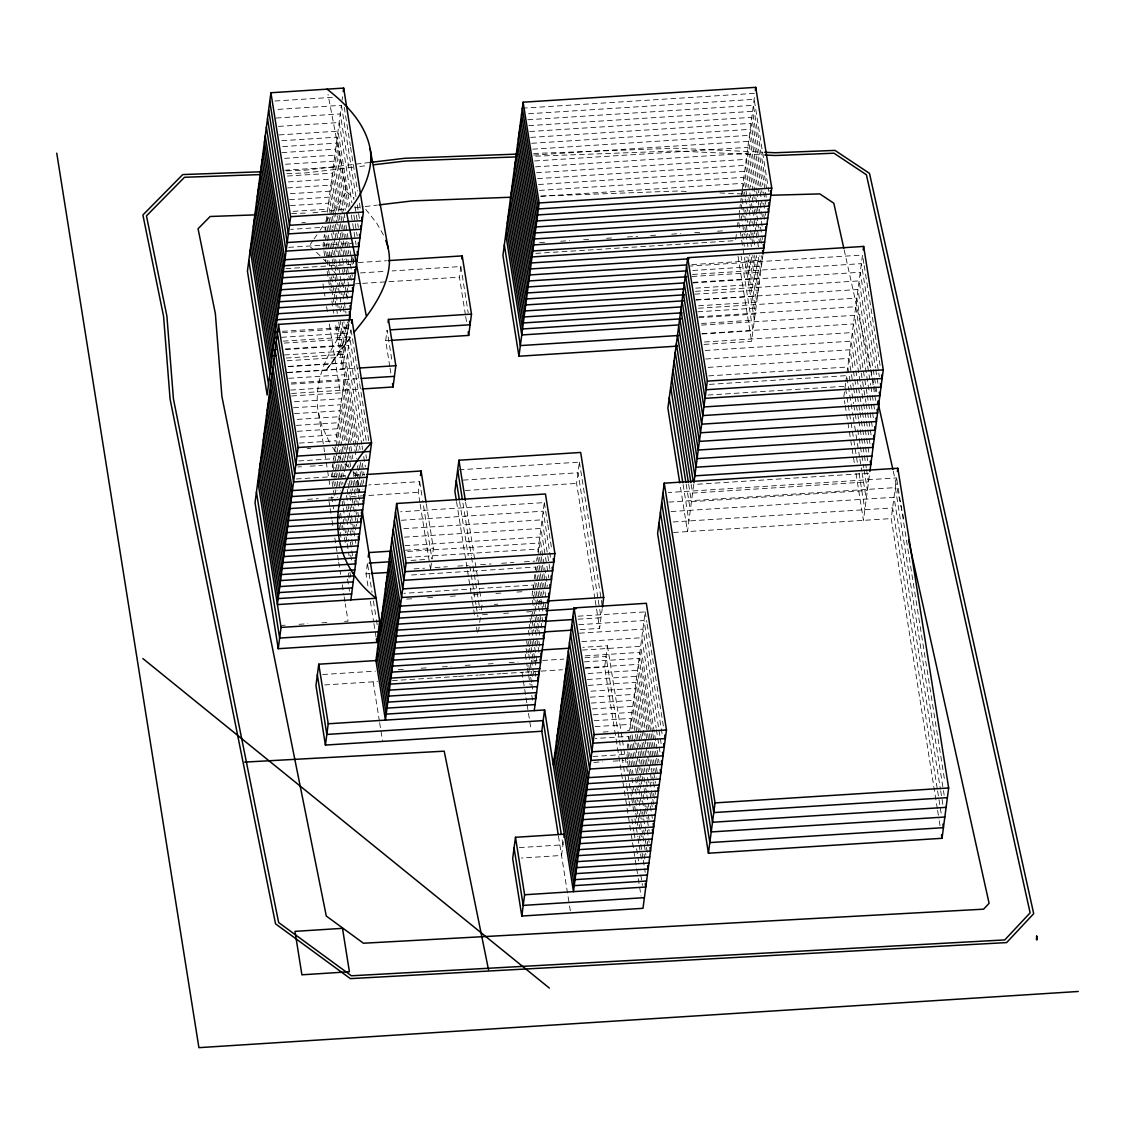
<?xml version="1.0" encoding="UTF-8"?>
<svg xmlns="http://www.w3.org/2000/svg" width="1135" height="1135" viewBox="0 0 1135 1135"><rect width="100%" height="100%" fill="white"/><g stroke="black" fill="none" stroke-linecap="round" stroke-linejoin="round"><path stroke-width="0.75" stroke-dasharray="5 3.75" d="M323.404 242.152L323.007 245.146L325.504 260.866M323.986 237.655L324.383 234.647M324.979 230.15L325.376 227.156L290.716 229.369M326.752 216.643L326.156 221.155L322.695 221.368M327.348 212.146L341.408 105.314L277.309 109.414M342.089 100.15L342.543 96.702M351.282 259.929L351.878 255.361M349.027 321.106L342.699 369.102L335.492 323.702M331.292 476.728L331.69 473.735M332.47 467.733L334.059 455.731M334.655 451.233L335.236 446.736L337.719 462.342M336.854 445.927L336.031 440.735L350.616 330.001M389.759 366.421L385.673 340.713L387.078 330.072L392.256 362.632M367.91 585.844L366.009 573.856L367.414 563.201M419.922 502.606L418.276 492.278L419.68 481.637L368.776 484.886M465.421 314.849L459.434 277.181L460.838 266.526L392.142 270.925M430.789 568.209L431.782 560.605M426.278 503.685L433.386 548.432L431.995 559.073L422.688 500.563M478.516 631.585L479.112 627.031M479.708 622.462L480.516 616.376M481.353 610.02L481.992 605.182L481.155 599.947M532.074 595.549L532.67 591.051L534.84 604.657M533.067 588.043L533.464 585.05L403.904 593.321M534.259 579.049L534.84 574.551M535.436 570.054L535.833 567.046L408.033 575.218M536.628 561.045L537.011 558.051M537.806 552.05L544.318 502.592L400.754 511.772M594.91 598.684L576.594 483.411L579.389 462.129L459.448 469.791M563.343 841.787L561.541 855.464L521.405 858.032M580.226 629.613L599.635 628.379L602.231 608.601M637.473 873.609L604.643 667.054L607.452 645.758L582.808 647.333M627.272 759.556L626.846 751.356M627.244 748.348L627.825 743.851M628.421 739.353L628.818 736.36L595.308 738.488M578.169 616.192L645.205 611.907L629.613 730.358L624.321 730.685M736.36 234.548L735.551 240.62L534.656 253.46M737.353 226.943L737.963 222.375M739.155 213.337L739.552 210.33M739.935 207.336L740.332 204.328M740.729 201.335L741.127 198.341M741.524 195.334L742.106 190.836M742.304 189.332L754.747 94.843M703.984 344.416L751.569 341.38L762.862 255.588M845.632 383.219L843.83 396.909L844.937 403.861M845.83 381.701L862.515 255.034L690.08 266.058M937.311 808.602L891.216 518.582L896.579 477.934L668.274 492.519M349.055 324.809C346.005 341.777 337.024 357.114 326.043 370.166L351.822 335.236M313.118 240.322L309.188 246.025L312.877 249.118M314.111 238.889L319.02 231.739M319.999 230.32L324.922 223.169M325.901 221.736L328.852 217.452M332.782 211.734L346.558 191.73L328.015 94.375M331.576 363.186L351.623 335.946M348.062 324.496C329.249 348.53 313.572 378.664 317.928 410.09L324.539 451.73M369.712 162.475L305.23 170.193L285.977 170.874M352.772 167.313L305.712 172.946L286.403 173.627M359.752 166.476L366.719 165.639M312.849 212.812L345.976 208.854M354.702 207.804L363.413 206.769M365.158 206.556L377.359 205.095M274.982 101.015L333.889 97.255M276.174 118.026L340.273 113.926L353.879 199.476M522.327 108.208L754.945 93.34M278.501 126.411L339.152 122.537L351.907 202.853M528.584 113.755L754.165 99.341L768.792 191.404M279.096 134.923L338.017 131.149L349.949 206.215M527.803 119.757L753.37 105.342L766.622 188.722M281.778 140.697L337.223 137.151L348.317 206.981M528.768 125.644L752.576 111.344L766.934 201.675M282.714 146.585L336.428 143.152L346.7 207.748M529.747 131.518L751.796 117.345L762.55 185.09M281.934 152.587L335.648 149.153L345.352 210.259M530.712 137.406L751.001 123.332L762.039 192.822M284.601 158.361L334.853 155.154L343.735 211.011M531.691 143.294L750.207 129.333L759.868 190.141M285.552 164.249L334.059 161.156L346.544 239.712M532.67 149.182L749.412 135.335L758.535 192.666M284.757 170.25L333.279 167.157L340.77 214.288M533.634 155.069L748.632 141.336L756.364 189.971M287.439 176.024L332.484 173.158L344.416 248.225M534.613 160.957L747.837 147.337L755.569 195.972M288.375 181.912L331.69 179.146L337.237 214.061M535.578 166.845L747.043 153.338L754.222 198.497M287.581 187.913L330.909 185.147L342.273 256.723M536.557 172.733L746.262 159.34L750.675 187.133M290.262 193.702L330.115 191.148L335.109 222.573M537.522 178.621L745.468 165.341L751.271 201.817M289.468 199.703L329.32 197.15L332.101 214.614M538.501 184.508L744.673 171.342L747.17 186.977M290.418 205.591L328.54 203.151L332.413 227.596M539.466 190.396L743.893 177.33L747.483 199.916M293.085 211.365L327.745 209.152M540.444 196.284L743.099 183.331L744.205 190.283M301.91 222.701L305.372 222.474M288.73 247.345L353.482 243.202M327.575 255.418L331.079 255.191M539.593 242.592L546.73 242.138M560.733 241.244L569.685 240.663M583.645 239.769L590.881 239.315M606.558 238.307L613.595 237.868M627.442 236.974L637.615 236.321M650.61 235.498L657.662 235.044M671.75 234.15L680.801 233.569M694.663 232.675L701.714 232.235M717.575 231.214L724.669 230.76M358.334 262.525L386.51 260.724M285.935 268.626L350.672 264.498M360.448 272.939L385.106 271.364M355.525 283.807L360.802 283.48M362.576 283.367L387.219 281.792M388.993 281.679L459.434 277.181M691.783 264.597L762.266 260.085L761.443 254.878M692.761 270.485L761.486 266.087L759.826 255.673M692.463 274.443L861.38 263.646L879.341 376.664M691.967 276.486L760.691 272.088L757.939 254.722M692.932 282.374L759.897 278.089L756.307 255.503M693.088 282.941L860.245 272.272L875.44 367.896M695.67 288.148L759.116 284.091L754.42 254.552M695.471 291.326L859.11 280.884L875.695 385.205M694.875 294.149L758.322 290.092L752.803 255.347M696.11 299.839L857.975 289.496L873.17 385.12M695.854 300.023L757.527 296.093L751.186 256.141M282.388 331.307L348.232 327.093L347.395 321.858M698.592 305.797L756.747 302.094L749.284 255.191M282.629 332.64L350.828 328.285M698.493 308.223L856.84 298.108L870.658 385.035M281.608 337.308L347.438 333.094L345.778 322.624M697.798 311.799L755.953 308.082L747.667 255.971M283.239 341.138L349.708 336.896L366.236 440.976M284.275 343.082L346.657 339.095L343.877 321.645M699.117 316.722L855.705 306.72L869.524 393.646M698.777 317.686L755.158 314.083L746.05 256.765M385.673 340.713L390.979 340.372M285.225 348.97L345.863 345.097L342.259 322.411M285.609 349.523L348.573 345.508L363.725 440.905M701.501 323.461L754.378 320.084L744.432 257.546M701.501 325.107L854.57 315.331L867.012 393.575M284.431 354.971L345.068 351.098L340.358 321.418M286.219 358.036L347.438 354.12L361.767 444.324M702.125 333.605L853.435 323.943L865.877 402.187M701.87 334.002L752.973 330.739L741.098 256.042M287.112 360.746L344.288 357.099L338.741 322.184M288.588 366.421L346.303 362.732L359.256 444.253M288.049 366.648L343.494 363.101L337.109 322.95M704.509 341.99L852.3 332.555L863.366 402.102M287.793 372.422L345.508 368.733L358.461 450.255M287.254 372.635L357.369 368.166M705.133 350.502L851.179 341.167L855.591 368.988M288.758 378.31L344.714 374.734L355.752 444.111M291.269 382.935L359.469 378.579M291.468 384.084L343.933 380.736L356.333 458.795M705.757 359L850.044 349.779L854.456 377.6M290.673 390.085L343.139 386.737L351.68 440.508M291.61 393.476L360.462 389.078M708.141 367.385L848.909 358.39L853.321 386.212M291.638 395.973L342.344 392.738L352.829 458.653M294.348 401.747L341.564 398.726L348.998 445.573M708.765 375.884L847.774 367.002L853.577 403.521M293.554 407.749L340.77 404.727L350.701 467.18M709.403 384.382L846.639 375.614L852.995 415.609M294.504 413.637L339.975 410.728L345.494 445.417M297.214 419.411L339.195 416.729L347.466 468.769M707.999 395.037L845.234 386.255L848.001 403.649M296.434 425.412L338.4 422.731L341.99 445.275M297.384 431.3L337.606 428.732L345.324 477.296M300.094 437.074L336.825 434.733L339.847 453.816M299.3 443.076L336.031 440.735M307.259 448.524L310.763 448.297M298.689 460.966L333.662 458.724L335.591 470.869M297.895 466.967L301.399 466.74M310.139 466.187L322.383 465.393M296.32 478.97L345.934 475.792M354.375 475.253L364.917 474.586M463.236 480.105L577.999 472.77L597.975 598.514M307.5 499.357L318.226 498.676M328.483 498.024L337.535 497.442M351.382 496.562L418.276 492.278M465.35 490.519L576.594 483.411M668.77 502.081L895.302 487.61L944.164 795.11M401.379 520.27L543.183 511.204L551.028 560.577M403.748 528.655L542.048 519.83L549.893 569.188M671.04 511.53L894.025 497.286L940.39 789.052M404.358 537.167L540.913 528.442L548.758 577.8M673.168 521.958L892.621 507.927L937.326 789.222M404.968 545.665L539.778 537.054L547.623 586.412M673.537 532.485L891.216 518.582M405.465 550.22L433.386 548.432M407.692 551.44L538.997 543.055L540.884 554.958M406.897 557.441L538.203 549.042L546.318 600.103M411.04 560.42L425.015 559.527M414.076 568.876L424.575 568.209M435.074 567.528L447.332 566.748M457.845 566.081L468.344 565.414M480.602 564.62L491.1 563.953M501.613 563.286L513.857 562.506M524.37 561.825L534.869 561.158M366.009 573.856L369.499 573.629M406.614 599.096L411.877 598.769M427.625 597.762L434.634 597.308M450.382 596.301L457.391 595.861M473.153 594.853L480.148 594.399M495.91 593.392L501.159 593.066M516.922 592.059L523.916 591.605M494.335 604.402L497.868 604.175M538.444 601.578L541.962 601.351M281.608 625.413L285.098 625.201M299.101 624.307L307.84 623.739M321.829 622.845L328.824 622.406M344.572 621.398L348.062 621.171L345.31 603.834M482.474 614.744L489.54 614.29M503.642 613.397L510.707 612.943M526.583 611.935L533.634 611.481M578.098 619.199L601.039 617.724L599.649 608.998M578.807 624.69L644.07 620.519L662.542 736.771M579.432 633.188L642.935 629.13L661.137 743.652M581.829 641.573L641.8 637.742L656.144 727.975M582.454 650.071L640.665 646.354L656.938 748.731M585.192 655.846L639.87 652.355L652.568 732.174M322.638 674.516L375.444 671.14M398.328 669.678L405.365 669.224M421.213 668.217L428.25 667.763M442.338 666.869L451.134 666.302M465.222 665.408L472.259 664.954M488.107 663.947L495.144 663.493M509.232 662.599L518.028 662.031M532.116 661.123L540.913 660.57M542.672 660.457L563.797 659.109M584.922 657.761L606.047 656.413L617.71 729.833M584.412 661.847L639.09 658.357L656.186 765.941M585.376 667.735L638.296 664.358L649.05 732.032M324.624 684.944L377.558 681.553M392.412 680.617L434.435 677.921M435.656 677.85L457.192 676.474M458.54 676.389L478.204 675.126M479.665 675.041L500.961 673.679M502.55 673.58L523.675 672.218M525.434 672.119L539.565 671.211M541.267 671.097L562.435 669.749M585.277 668.288L604.643 667.054M588.114 673.509L637.501 670.359L653.505 770.991M587.334 679.51L636.721 676.361L645.545 731.876M588.299 685.398L635.926 682.348L651.916 782.994M591.037 691.172L635.132 688.349L643.417 740.403M590.243 697.174L634.351 694.35L640.41 732.529M591.221 703.062L633.557 700.352L641.275 748.944M592.2 708.949L632.762 706.353L636.905 732.387M593.165 714.837L631.982 712.354L639.147 757.471M594.144 720.725L631.188 718.356L632.848 728.769M595.123 726.613L630.393 724.357L631.784 733.026M603.153 732.047L610.204 731.593M592.938 756.492L626.449 754.349M593.903 762.38L602.728 761.812M613.311 761.145L623.895 760.464M519.319 847.604L562.932 844.823L561.825 837.829M533.606 153.48L675.013 148.203L762.961 152.189M535.706 156.176L675.169 150.969L763.131 154.956M541.338 196.1L677.524 191.02L688.08 191.503M291.596 213.579L305.769 213.068M719.774 192.936L742.659 193.971M346.558 191.73L354.092 197.958M353.255 472.061L356.503 475.111M316.495 252.339L320.013 255.659M323.418 259.092L326.696 262.625M345.083 463.647L348.034 466.854M365.754 209.365L376.664 223.07L383.488 234.973M338.67 455.958L340.401 458.199M333.747 271.208L335.605 273.734M335.322 451.446L332.229 446.849M329.391 442.168L321.602 425.228L317.928 410.09M341.309 282.856L342.756 285.509M346.317 293.625L347.679 297.739M844.17 249.884L876.376 395.079M893.245 471.138L904.368 521.277M863.068 258.525L863.891 263.731M864.175 265.476L880.476 368.052M896.849 479.679L944.887 781.93M875.723 369.627L876.83 376.593M877.1 378.324L878.206 385.276M940.674 790.797L943.171 806.531M875.965 386.936L876.802 392.157M873.453 386.851L874.56 393.817M874.83 395.548L875.667 400.769M937.609 790.967L941.213 813.681M870.942 386.78L872.035 393.731M872.318 395.477L873.425 402.428M873.695 404.159L874.801 411.111M937.595 810.347L938.986 819.087M939.255 820.832L940.092 826.067M869.807 395.391L870.9 402.343M871.183 404.088L872.29 411.04M872.56 412.771L873.666 419.737M867.282 395.306L868.389 402.258M868.672 404.003L869.779 410.955M870.048 412.7L871.155 419.652M871.425 421.383L872.531 428.349M866.147 403.918L867.253 410.87M867.537 412.615L868.644 419.567M868.913 421.312L870.02 428.264M870.304 429.995L871.127 435.216M863.636 403.833L864.742 410.799M865.012 412.53L866.119 419.482M866.402 421.227L867.509 428.179M867.778 429.924L868.885 436.876M869.169 438.607L870.275 445.573M855.875 370.719L862.231 410.714M862.501 412.459L863.607 419.411M863.891 421.142L864.983 428.094M865.267 429.839L866.374 436.791M866.643 438.536L869.14 454.184M854.74 379.331L859.706 410.629M859.989 412.374L861.096 419.326M861.366 421.071L862.472 428.023M862.756 429.754L863.863 436.72M864.132 438.451L868.005 462.796M853.605 387.943L854.712 394.909M854.981 396.64L856.088 403.592M856.372 405.337L857.478 412.289M857.748 414.034L858.571 419.241M858.855 420.986L859.961 427.938M860.231 429.683L861.337 436.634M861.621 438.365L862.728 445.331M862.997 447.062L866.317 467.932M866.587 469.663L868.53 481.836L692.577 493.072L691.201 484.39M853.846 405.252L854.953 412.204M855.237 413.949L856.06 419.17M857.719 429.598L858.826 436.549M859.096 438.294L860.202 445.246M860.486 446.977L863.792 467.847M864.075 469.592L867.395 490.448L691.442 501.698L688.675 484.305M853.265 417.34L854.371 424.306M854.655 426.036L855.762 432.988M856.031 434.733L857.138 441.685M857.407 443.43L859.621 457.334M859.904 459.079L861.834 471.238M862.118 472.983L866.26 499.059M848.271 405.394L849.377 412.345M849.661 414.076L850.768 421.028M851.037 422.773L852.144 429.725M852.428 431.47L857.393 462.768M859.053 473.196L864.856 509.714M845.22 405.606L846.327 412.558M846.596 414.289L847.703 421.241M847.973 422.986L854.612 464.712M855.989 473.409L863.451 520.355L869.665 473.224L693.712 484.461L687.512 531.591L680.049 484.645M763.656 192.042L765.586 204.201M763.699 203.25L765.628 215.409M760.152 191.872L762.082 204.03M763.742 214.458L764.848 221.41M760.18 203.08L762.677 218.714M756.634 191.716L759.116 207.35M759.4 209.081L761.06 219.509M761.33 221.24L762.436 228.192M755.839 197.717L758.336 213.352M760.535 227.241L762.479 239.4M755.882 208.925L756.719 214.132M756.988 215.877L758.918 228.036M760.578 238.464L761.684 245.401M752.335 197.547L753.995 207.975M754.264 209.72L755.924 220.133M756.194 221.878L759.514 242.72M751.54 203.548L752.377 208.769M752.647 210.5L755.967 231.341M756.236 233.086L758.45 246.976M748.816 197.391L749.653 202.612M749.923 204.343L751.029 211.294M752.689 221.708L754.619 233.867M749.128 210.344L751.072 222.503M752.718 232.93L753.555 238.137M753.824 239.868L754.931 246.82M744.475 192.028L745.312 197.235M745.582 198.966L747.511 211.124M749.171 221.552L752.76 244.139M742.588 191.077L743.964 199.76M745.624 210.188L747.554 222.346M749.483 234.505L751.427 246.664M742.077 198.809L744.56 214.444M744.83 216.175L747.866 235.285M741.283 204.811L743.212 216.969M744.872 227.397L745.695 232.604M745.979 234.335L747.908 246.508M741.325 216.019L744.361 235.129M739.424 215.068L740.261 220.289M742.46 234.179L744.39 246.338M738.913 222.815L741.396 238.449M741.68 240.18L744.163 255.815M738.048 256.255L751.569 341.38M686.164 484.219L690.307 510.31M683.1 484.432L688.902 520.951M645.205 611.907L646.851 622.32M647.134 624.051L648.241 630.989M648.511 632.734L656.782 684.788M657.066 686.519L658.158 693.457M658.442 695.188L663.677 728.159M656.413 729.706L657.52 736.643M657.789 738.388L660.272 753.995M657.208 750.462L659.137 762.606M652.838 733.905L653.944 740.843M654.214 742.588L655.321 749.526M655.59 751.256L656.427 756.463M656.697 758.194L657.803 765.146M656.456 767.671L657.562 774.609M649.333 733.763L650.426 740.701M650.71 742.432L651.816 749.384M652.086 751.115L653.192 758.052M653.462 759.783L656.229 777.135M653.774 772.722L655.434 783.136M645.815 733.621L646.922 740.559M647.191 742.29L648.298 749.228M648.582 750.973L649.674 757.91M649.958 759.641L651.064 766.579M651.334 768.324L653.263 780.469M653.533 782.199L655.477 794.344M653.576 793.408L654.952 802.076M643.687 742.148L644.793 749.086M645.063 750.817L646.17 757.754M646.439 759.499L647.546 766.437M647.83 768.168L648.369 771.644M650.029 782.058L652.511 797.664M652.781 799.409L653.618 804.616M640.693 734.26L648.411 782.852M650.071 793.251L652.27 807.141M641.559 750.675L642.665 757.612M642.935 759.343L644.042 766.295M644.311 768.026L644.864 771.502M646.524 781.901L648.17 792.315M650.383 806.205L652.313 818.349M637.175 734.118L638.281 741.056M638.565 742.787L645.46 786.172M645.73 787.903L646.553 793.11M646.837 794.841L648.766 806.999M639.431 759.202L640.523 766.139M640.807 767.884L641.899 774.822M642.183 776.553L643.843 786.966M644.112 788.697L645.219 795.635M646.865 806.049L649.348 821.669M634.493 739.169L635.6 746.121M635.87 747.851L640.566 777.347M640.835 779.078L641.672 784.285M643.318 794.699L645.247 806.843M645.531 808.574L647.177 818.988M647.461 820.733L649.106 831.132M632.053 734.771L634.536 750.377M634.805 752.122L637.019 765.997M637.288 767.728L638.395 774.666M638.664 776.411L639.502 781.618M639.771 783.349L642.254 798.969M642.538 800.7L645.02 816.32M647.22 830.196L649.149 842.34M630.436 735.565L631.542 742.503M631.812 744.234L635.401 766.792M635.671 768.523L636.778 775.46M637.061 777.205L638.707 787.619M638.991 789.35L640.92 801.494M642.566 811.908L643.403 817.115M643.673 818.846L645.602 830.99M647.262 841.404L648.355 848.342M628.818 736.36L632.408 758.904M632.677 760.649L633.784 767.586M635.444 778L637.373 790.144M639.019 800.558L642.055 819.64M643.715 830.054L646.198 845.66M646.468 847.405L647.29 852.612M628.308 744.092L629.414 751.029M629.684 752.76L633.827 778.794M635.472 789.208L637.402 801.353M639.331 813.497L642.651 834.31M642.921 836.055L645.957 855.137M627.797 751.824L630.265 767.444M630.549 769.175L631.656 776.113M631.925 777.844L633.855 790.003M635.515 800.402L639.09 822.96M639.374 824.705L641.303 836.85M644.056 854.201L645.162 861.139M627.556 761.287L630.308 778.638M631.968 789.052L634.451 804.672M634.72 806.403L635.543 811.61M635.827 813.341L637.756 825.5M639.416 835.899L642.992 858.457M643.275 860.202L645.205 872.347M579.389 462.129L602.16 605.338M607.452 645.758L622.179 738.417M622.448 740.162L623.569 747.156M623.839 748.901L624.945 755.896M625.229 757.655L631.344 796.103M631.613 797.862L634.21 814.135M634.947 818.832L637.799 836.694M638.069 838.439L638.891 843.645M639.175 845.376L641.658 860.997M598.259 600.259L599.365 607.253M617.993 731.578L619.1 738.573M619.384 740.318L620.49 747.312M620.774 749.057L621.881 756.052M622.164 757.797L626.336 784.03M626.605 785.775L627.442 791.024M627.712 792.769L630.223 808.503M631.883 818.988L633.827 831.231M634.11 832.976L634.947 838.226M636.607 848.71L638.551 860.954M640.778 874.929L642.438 885.428M595.194 600.429L596.301 607.409M596.584 609.169L599.635 628.379M638.267 878.589L641.048 896.068M544.318 502.592L547.567 523.022M547.836 524.725L551.894 550.262M541.154 556.661L542.232 563.471M542.502 565.173L543.594 571.983M543.864 573.686L544.942 580.496M545.211 582.198L546.29 589.008M537.678 556.746L538.77 563.556M539.04 565.258L540.118 572.068M540.388 573.771L541.466 580.581M541.736 582.283L542.828 589.093M543.097 590.796L543.637 594.201M545.254 604.402L545.793 607.807M537.437 566.152L542.842 600.188M543.112 601.89L543.92 606.998M535.833 567.046L537.99 580.666M538.26 582.369L539.352 589.178M539.622 590.881L540.7 597.691M540.969 599.379L541.778 604.487M542.048 606.189L543.14 612.999M535.309 574.75L536.401 581.56M536.671 583.262L537.749 590.072M538.018 591.775L539.097 598.585M539.366 600.273L540.459 607.083M542.076 617.298L543.154 624.108M534.798 582.454L538.316 604.572M538.586 606.274L541.012 621.597M541.281 623.299L542.374 630.109M533.464 585.05L534.273 590.157M534.542 591.86L535.621 598.67M535.89 600.358L536.983 607.168M538.6 617.383L540.232 627.598M535.11 606.36L537.536 621.682M537.806 623.385L538.628 628.492M538.898 630.195L539.976 637.005M532.428 600.443L534.855 615.766M535.124 617.468L537.295 631.088M538.912 641.303L540.005 648.113M532.443 611.552L534.074 621.767M534.344 623.47L535.152 628.577M535.422 630.28L537.862 645.602M538.132 647.305L539.21 654.101M531.109 614.149L531.932 619.256M532.202 620.958L533.819 631.173M535.436 641.388L536.529 648.198M530.059 618.447L531.677 628.662M531.946 630.365L534.386 645.687M534.656 647.39L536.812 660.996M529.265 624.449L530.343 631.259M531.974 641.474L533.592 651.689M533.861 653.391L534.67 658.484M534.94 660.187L536.032 666.997M528.47 630.45L530.91 645.772M531.18 647.475L531.989 652.582M532.258 654.271L533.337 661.081M534.968 671.296L536.046 678.106M528.499 641.559L529.307 646.666M529.577 648.369L531.194 658.57M531.478 660.272L533.904 675.595M558.477 836.225L569.288 904.226M569.557 905.957L570.664 912.923M526.626 640.75L528.513 652.668M528.782 654.356L531.223 669.678M531.492 671.381L533.11 681.596M526.101 648.454L527.193 655.25M528.811 665.465L530.428 675.68M530.698 677.382L531.52 682.49M531.79 684.192L532.868 691.002M525.321 654.441L527.207 666.358M527.477 668.061L528.286 673.168M528.555 674.871L530.187 685.086M531.804 695.301L532.883 702.111M460.838 266.526L468.188 312.778M465.69 316.566L466.783 323.418M521.972 672.331L523.051 679.141M523.32 680.844L525.76 696.166M526.03 697.869L526.839 702.976M527.108 704.679L530.896 728.5M465.62 502.138L479.495 589.462M479.764 591.207L480.885 598.202M462.952 503.089L471.28 555.483M471.55 557.228L472.671 564.208M472.94 565.954L474.047 572.948M474.331 574.693L479.878 609.623M459.604 501.5L468.216 555.639M469.876 566.124L475.976 604.544M476.26 606.289L477.92 616.773M456.54 501.67L472.089 599.479M472.359 601.224L474.856 616.943M476.53 627.414L477.636 634.408M419.68 481.637L422.419 498.847M420.191 504.323L430.591 569.727M390.043 368.137L391.121 374.99M344.217 107.172L350.318 145.578M350.587 147.337L357.525 190.978M359.469 203.193L360.306 208.429M341.408 105.314L356.12 197.845M357.227 204.825L359.454 218.785M354.985 206.457L358.32 227.397M353.85 215.068L357.184 236.009M351.325 214.955L352.446 221.935M352.715 223.68L356.05 244.621M352.843 257.39L353.68 262.625M352.843 258.709L353.879 265.179M344.004 212.756L344.841 218.005M345.948 224.985L352.332 265.136M346.828 241.457L347.934 248.437M348.218 250.182L348.771 253.673M350.431 264.157L352.375 276.373M341.039 216.033L342.146 223.013M342.43 224.758L343.536 231.739M343.82 233.498L348.814 264.909M350.474 275.394L351.58 282.374M344.685 249.97L345.806 256.95M346.076 258.695L349.41 279.65M337.521 215.806L338.627 222.8M338.911 224.546L340.018 231.526M340.287 233.271L341.408 240.251M341.678 241.996L344.458 259.461M346.118 269.931L347.778 280.402M348.062 282.147L349.169 289.141M342.557 258.468L345.054 274.188M347.267 288.148L348.388 295.128M335.378 224.319L336.499 231.299M336.769 233.044L337.875 240.038M338.159 241.783L339.266 248.764M339.549 250.509L340.94 259.234M342.6 269.704L346.203 292.404M346.487 294.149L347.594 301.13M351.112 330.015L359.384 382.055M359.653 383.786L368.762 441.033M332.371 216.359L340.699 268.725M342.912 282.7L344.856 294.916M332.697 229.341L333.803 236.321M334.087 238.066L335.194 245.046M335.463 246.792L336.584 253.772M338.798 267.746L341.294 283.452M342.954 293.937L346.019 313.132M329.136 217.877L329.959 223.113M330.242 224.858L336.343 263.263M336.627 265.008L337.733 272.003M339.393 282.473L341.337 294.689M343.281 306.918L344.387 313.898M365.938 454.794L366.491 458.256M327.235 216.898L328.341 223.879M328.611 225.624L329.732 232.604M331.392 243.089L332.229 248.324M332.498 250.069L333.619 257.049M333.889 258.794L334.726 264.029M334.995 265.774L338.329 286.729M338.613 288.474L341.663 307.67M326.993 226.39L331.988 257.815M332.271 259.56L333.378 266.541M335.038 277.011L336.981 289.241M339.762 306.691L340.869 313.671M362.051 446.055L362.59 449.517M363.697 456.469L365.356 466.868M325.376 227.156L327.589 241.117M327.873 242.862L328.98 249.842M329.264 251.587L329.817 255.077M331.477 265.562L333.42 277.777M335.08 288.247L335.917 293.483M336.201 295.228L338.131 307.457M359.54 445.998L360.079 449.46M362.292 463.335L364.222 475.48M324.865 234.888L329.859 266.314M331.519 276.798L335.123 299.484M335.407 301.229L337.35 313.459M360.391 462.399L362.874 478.019M363.157 479.75L363.711 483.212M324.355 242.635L325.461 249.629M325.731 251.374L326.852 258.354M327.121 260.099L330.455 281.054M330.725 282.799L331.562 288.035M331.846 289.78L333.775 301.995M356.021 445.856L357.128 452.794M359.057 464.939L359.88 470.131M360.164 471.876L362.916 489.213M327.164 271.336L330.214 290.546M331.888 301.016L333.818 313.232M357.44 465.733L360.746 486.546M356.645 471.734L357.752 478.672M358.022 480.403L359.951 492.547M357.326 480.275L359.256 492.462M355.028 472.529L357.241 486.404M357.511 488.135L358.334 493.342M358.617 495.073L359.724 502.01M349.282 447.303L350.389 454.241M350.658 455.972L351.212 459.448M353.141 471.578L354.248 478.516M354.517 480.261L356.177 490.66M357.823 501.074L358.93 508.012M322.978 283.892L324.922 296.121M326.582 306.592L327.689 313.572M329.363 324.043L339.904 390.383M367.683 564.918L372.039 592.342M373.401 600.912L376.125 618.05M376.394 619.767L377.487 626.619M352.9 481.056L354.007 487.993M354.276 489.724L356.206 501.869M357.865 512.282L358.972 519.22M345.764 447.162L346.87 454.099M347.154 455.83L348.246 462.768M348.53 464.499L349.083 467.975M351.013 480.119L352.659 490.519M354.319 500.932L356.801 516.538M357.071 518.269L357.894 523.476M370.365 601.266L373.642 621.838M373.912 623.555L376.366 638.977M349.396 480.914L350.488 487.851M350.772 489.582L353.255 505.188M353.524 506.934L356.56 526.016M342.259 447.02L343.366 453.957M343.635 455.688L344.742 462.626M345.012 464.357L346.118 471.295M348.048 483.439L349.708 493.853M349.977 495.584L351.907 507.728M354.673 525.065L355.766 532.017M347.253 489.44L348.36 496.378M350.02 506.792L353.595 529.336M353.879 531.067L355.808 543.211M340.131 455.546L341.238 462.484M341.507 464.215L342.614 471.153M342.884 472.898L343.437 476.359M346.473 495.442L348.956 511.048M349.225 512.793L350.048 517.986M350.332 519.731L352.261 531.861M337.138 447.672L342.926 484.092M346.501 506.65L348.715 520.525M350.36 530.925L352.843 546.545M373.16 681.837L379.374 720.995M379.643 722.697L382.623 741.41M338.003 464.073L339.095 471.011M339.379 472.742L340.486 479.694M340.755 481.424L341.309 484.886M343.791 500.507L344.614 505.699M346.813 519.589L348.743 531.719M350.403 542.133L352.616 556.008M335.009 456.199L340.514 490.887M342.174 501.301L342.997 506.508M343.267 508.239L345.21 520.383M346.856 530.783L348.516 541.196M350.715 555.072L351.822 562.009M335.861 472.6L336.967 479.537M337.251 481.283L338.343 488.22M343.309 519.447L345.792 535.053M346.061 536.784L346.899 541.991M347.168 543.722L349.098 555.866M332.867 464.726L337.01 490.746M340.585 513.304L342.245 523.703M342.515 525.434L344.175 535.848M344.444 537.579L345.551 544.516M349.963 572.281L350.786 577.474M332.356 472.458L333.463 479.396M333.733 481.141L334.839 488.078M335.109 489.809L335.946 495.016M338.968 514.098L341.451 529.705M348.346 573.076L349.452 580.013M332.115 481.935L333.222 488.873M333.491 490.604L335.151 501.017M339.01 525.292L339.833 530.499M340.117 532.23L341.224 539.168M347.551 579.063L349.481 591.207M324.823 453.461L325.929 460.399M326.199 462.129L327.306 469.067M327.575 470.812L328.682 477.75M328.951 479.481L330.058 486.418M331.718 496.832L333.647 508.962M329.036 501.486L329.874 506.692M330.143 508.423L331.803 518.837M332.073 520.568L333.179 527.505M334.825 537.919L337.308 553.525M337.592 555.256L338.414 560.463M338.684 562.194L340.613 574.338M342.273 584.752L343.933 595.151M344.203 596.897L345.026 602.089"/><path stroke-width="1.5" d="M1036.595 936.205L1036.865 939.78L1037.007 938.29M1036.78 936.148L1037.106 938.333L1037.092 937.354M349.835 319.19L350.006 312.153M270.91 92.744L247.43 271.081L267.136 395.037L290.617 216.686L270.91 92.744L343.678 88.09L363.384 212.046L349.027 321.106M350.871 599.89L371.542 442.82L351.964 319.673L278.515 324.369L255.034 502.706L278.245 648.709L376.905 642.41L379.714 621.115L361.98 509.53M343.224 91.538L343.678 88.09M298.094 447.516L277.408 604.572L376.082 598.273C323.631 556.732 327.589 488.915 371.542 442.82L298.094 447.516L278.515 324.369M278.245 648.709L281.04 627.428L257.844 481.424M351.51 323.12L351.964 319.673M376.848 660.499L318.751 664.202L315.956 685.497L325.419 745.071L541.792 731.238L544.587 709.957L328.228 723.775L325.419 745.071M388.085 322.468L388.482 319.417L471.493 314.111L462.229 255.886L388.269 260.61M368.208 557.129L368.818 552.561L391.504 551.113M362.178 388.965L393.036 386.992L395.831 365.697L388.482 319.417M396.64 503.486L375.955 660.556L385.432 720.129L406.103 563.059L396.64 503.486L545.453 493.98L554.916 553.554L534.245 710.609M420.475 475.551L421.085 470.997L366.662 474.473M461.831 258.922L462.229 255.886M390.979 340.372L468.684 335.407L471.493 314.111M602.43 607.083L603.707 597.407L580.666 452.454L458.951 460.228L454.88 491.185L456.256 499.925M762.507 250.622L763.061 254.084L771.757 188.098L755.74 87.338L523.121 102.207L502.947 255.489L518.95 356.234L677.552 346.104M518.95 356.234L539.139 202.952L523.121 102.207M563.939 837.219L564.336 834.182L515.489 837.304L512.679 858.585L521.816 916.044L642.992 908.312L666.472 729.961L646.34 603.295L574.012 607.92L553.341 764.976M521.816 916.044L524.611 894.763L515.489 837.304M574.012 607.92L594.144 734.586L573.473 891.642L544.587 709.957M869.892 471.507L883.271 369.868L863.65 246.423L687.697 257.673L667.891 408.146L679.766 482.914M664.245 483.184L657.619 533.507L708.424 853.222L942.036 838.297L948.661 787.974L897.842 468.258L664.245 483.184L715.05 802.899L708.424 853.222M693.939 482.744L707.318 381.119L687.697 257.673M755.342 90.346L755.74 87.338M863.196 249.87L863.65 246.423M897.416 471.479L897.842 468.258M1036.51 937.992L1036.993 938.744M1036.766 939.454L1036.326 938.758L1036.851 939.652M353.879 332.441C374.422 307.826 398.952 273.961 385.73 240.421M371.457 162.262L404.571 158.29L517.688 154.076M373.685 164.802L405.067 161.042L516.283 156.9M379.104 204.882L412.232 200.909L511.275 197.22M290.617 216.686L363.384 212.046M539.139 202.952L771.757 188.098M770.168 200.086L537.55 214.955L521.547 114.195M767.799 218.09L535.181 232.959L519.177 132.199M767.019 224.092L534.401 238.96L518.383 138.2M356.915 261.107L284.147 265.746L264.455 141.804M765.43 236.094L532.812 250.948L516.808 150.203M356.135 267.108L283.367 271.747L263.661 147.805M764.635 242.095L532.031 256.95L516.014 156.204M354.546 279.096L281.778 283.75L262.086 159.808M689.044 258.823L530.442 268.952L514.439 168.193M353.765 285.098L280.998 289.751L261.291 165.795M686.491 264.937L529.662 274.954L513.644 174.194M685.71 270.925L528.867 280.955L512.85 180.195M352.176 297.1L279.409 301.754L259.716 177.798M686.675 276.812L528.073 286.956L512.069 186.197M351.396 303.102L278.628 307.755L258.922 183.799M684.121 282.927L527.293 292.958L511.275 192.198M683.341 288.928L526.498 298.945L510.48 198.199M684.306 294.816L525.704 304.946L509.7 204.201M683.525 300.818L524.923 310.947L508.906 210.202M278.926 331.534L275.464 331.746L255.758 207.804M680.972 306.932L524.129 316.949L508.111 216.203M390.61 329.845L470.089 324.766L469.549 321.333M278.132 337.521L274.67 337.748L254.978 213.806M681.936 312.82L523.334 322.95L507.331 222.19M681.156 318.822L522.54 328.951L506.536 228.192M276.557 349.523L273.095 349.75L253.389 225.794M678.602 324.936L521.76 334.953L505.742 234.193M275.762 355.525L272.301 355.752L252.608 231.795M678.957 335.463L520.355 345.593L504.337 244.848M273.436 373.528L269.931 373.741L250.239 249.799M359.114 368.052L395.831 365.697M361.214 378.466L394.441 376.352M707.318 381.119L883.271 369.868M370.407 451.432L296.959 456.128L277.38 332.981M369.272 460.058L295.824 464.74L276.245 341.592M368.137 468.67L294.689 473.352L275.11 350.204M367.002 477.282L293.554 481.964L273.989 358.816M365.867 485.894L292.419 490.575L272.854 367.428M871.921 456L695.982 467.237L676.361 343.791M365.087 491.895L291.638 496.577L272.059 373.429M362.718 509.885L289.269 514.581L269.69 391.419M360.348 527.888L286.9 532.585L267.321 409.423M359.554 533.89L286.105 538.586L266.526 415.424M357.979 545.892L284.53 550.574L264.952 427.427M357.184 551.894L283.736 556.576L264.157 433.428M369.159 563.088L390.099 561.754M406.103 563.059L554.916 553.554M354.815 569.884L281.366 574.58L261.788 451.418M371.244 573.515L388.695 572.395M353.24 581.886L279.777 586.582L260.213 463.42M352.446 587.887L278.997 592.583L259.418 469.422M351.651 593.889L278.203 598.585L258.638 475.423M547.254 601.011L603.707 597.407M547.666 608.615L398.853 618.121L389.39 558.562M281.04 627.428L379.714 621.115M545.992 610.687L575.97 608.771M546.886 614.617L398.073 624.122L388.596 564.549M378.31 631.769L279.65 638.069L256.439 492.065M544.587 621.342L572.806 619.526M545.297 626.619L396.484 636.125L387.021 576.552M544.942 631.869L571.402 630.18M544.516 632.621L395.704 642.126L386.226 582.553M542.927 644.623L394.115 654.129L384.651 594.556M542.317 649.929L568.72 648.241M542.147 650.625L393.334 660.13L383.857 600.557M539.778 668.614L390.965 678.12L381.488 618.547M537.394 686.618L388.581 696.124L379.118 636.551M536.614 692.62L387.801 702.125L378.324 642.552M535.025 704.622L386.212 714.128L376.749 654.554M594.144 734.586L666.472 729.961M660.002 779.021L587.689 783.647L567.557 656.981M659.222 785.023L586.894 789.648L566.762 662.982M657.633 797.025L585.319 801.636L565.187 674.97M656.853 803.027L584.525 807.638L564.393 680.972M715.05 802.899L948.661 787.974M655.264 815.015L582.95 819.64L562.818 692.974M947.385 797.65L713.787 812.575L662.968 492.86M654.484 821.016L582.156 825.642L562.024 698.976M946.108 807.34L712.51 822.265L661.691 502.535M944.845 817.016L711.234 831.941L660.414 512.211M652.114 839.02L579.786 843.645L559.654 716.98M651.32 845.022L578.992 849.633L558.874 722.981M649.745 857.024L577.417 861.635L557.285 734.969M648.95 863.011L576.623 867.637L556.49 740.971M647.376 875.014L575.048 879.639L554.916 752.973M646.581 881.015L574.253 885.64L554.121 758.975M524.611 894.763L645.787 887.017L645.233 883.527M644.382 897.657L523.221 905.404L514.084 847.944M1078.25 991.479L198.909 1047.662L56.75 153.168M244.72 762.096L444.196 751.171L488.504 969.645M261.49 171.754L182.763 174.563L142.897 214.983L163.568 316.339L170.08 399.038L275.535 923.847L350.36 978.625L1006.617 942.589L1033.701 913.675L869.481 173.357L834.977 150.402L775.276 152.743L764.72 152.274M260.057 174.577L184.523 177.273L146.458 215.877L166.902 316.168L173.428 398.867L278.642 922.528L351.396 975.788L1004.773 939.922L1030.126 912.838L866.416 174.776L833.998 153.211L775.446 155.509L764.891 155.027M256.184 214.841L210.159 216.487L198.057 228.759L215.366 313.657L221.893 396.399L326.298 916.044L363.427 943.228L983.591 909.178L989.096 903.29L908.582 540.288M770.821 195.248L819.839 193.915L833.814 203.222L843.787 248.154M1036.638 936.474L1036.723 937.141M327.022 89.154C346.459 104.193 365.271 123.573 370.109 148.543L388.156 248.154M142.854 658.541L549.354 988.074M877.908 402.003L892.862 469.408M366.25 315.686L346.728 213.11C361.824 195.631 373.826 171.796 370.123 148.628M881.583 375.004L882.136 378.48L706.183 389.731L686.562 266.285M880.448 383.616L881.001 387.106L705.048 398.342L685.427 274.897M879.313 392.242L879.866 395.718L703.913 406.954L684.291 283.509M878.178 400.854L878.731 404.33L702.778 415.566L683.156 292.121M877.043 409.465L877.596 412.941L701.643 424.178L682.022 300.732M942.887 824.166L943.44 827.656L709.829 842.581L659.024 522.852M875.908 418.077L876.461 421.553L700.508 432.79L680.886 309.344M941.482 834.807L942.036 838.297M874.773 426.689L875.326 430.165L699.373 441.401L679.766 317.956M873.638 435.301L874.191 438.777L698.252 450.013L678.631 326.568M872.503 443.913L873.056 447.389L697.117 458.625L677.496 335.18M870.233 461.136L870.786 464.612L694.847 475.849L675.226 352.403M770.41 190.623L770.963 194.099L538.345 208.953L522.327 108.208M768.835 202.612L769.388 206.088L536.77 220.956L520.752 120.197M768.04 208.613L768.594 212.089L535.975 226.957L519.958 126.198M765.671 226.617L766.224 230.093L533.606 244.947L517.588 144.202M763.302 244.621L763.855 248.097L531.237 262.951L515.219 162.206M674.091 361.015L693.159 480.985M672.956 369.627L690.917 482.645M671.821 378.239L688.406 482.559M670.686 386.865L685.88 482.488M669.281 397.505L682.83 482.701M664.784 735.097L665.337 738.573L593.009 743.198L572.877 616.532M663.649 743.709L664.202 747.185L591.874 751.81L571.742 625.144M662.514 752.321L663.067 755.797L590.739 760.422L570.607 633.756M661.379 760.932L661.932 764.408L589.604 769.033L569.486 642.367M660.244 769.558L660.797 773.02L588.483 777.645L568.351 650.979M657.874 787.548L658.428 791.024L586.114 795.635L565.982 668.983M655.505 805.552L656.058 809.014L583.745 813.639L563.613 686.973M653.136 823.556L653.689 827.018L581.361 831.643L561.243 704.977M652.341 829.543L652.895 833.019L580.581 837.644L560.449 710.978M649.972 847.547L650.525 851.023L578.212 855.634L558.08 728.968M647.603 865.551L648.156 869.013L575.842 873.638L555.71 746.972M553.242 558.76L553.781 562.165L404.968 571.671L395.505 512.112M552.107 567.372L552.646 570.777L403.833 580.297L394.37 520.724M550.972 575.984L551.511 579.389L402.698 588.909L393.235 529.336M549.837 584.61L550.39 588.001L401.577 597.521L392.1 537.947M548.702 593.222L549.255 596.627L400.442 606.133L390.965 546.559M547.921 599.209L548.46 602.614L399.648 612.134L390.185 552.561M545.552 617.213L546.091 620.618L397.278 630.124L387.815 570.55M543.183 635.217L543.722 638.622L394.909 648.128L385.446 588.554M540.813 653.221L541.352 656.612L392.54 666.131L383.077 606.558M540.019 659.208L540.558 662.613L391.745 672.119L382.282 612.559M538.444 671.211L538.983 674.616L390.17 684.121L380.693 624.548M537.649 677.212L538.189 680.617L389.376 690.123L379.913 630.549M561.272 834.324L543.197 720.597L326.823 734.43L317.346 674.857M541.792 731.238L558.236 834.707M535.28 695.216L535.819 698.621L387.007 708.126L377.544 648.553M468.145 331.988L468.684 335.407M458.951 460.228L465.336 500.393M457.675 469.904L462.399 499.599M456.27 480.545L459.334 499.755M421.085 470.997L426.008 501.968M392.483 383.559L393.036 386.992M361.696 217.154L362.249 220.658L289.482 225.298L269.775 101.355M360.561 225.78L361.114 229.27L288.347 233.909L268.64 109.967M359.426 234.392L359.979 237.882L287.212 242.521L267.505 118.579M358.291 243.004L358.844 246.494L286.077 251.133L266.37 127.191M357.156 251.615L357.709 255.105L284.942 259.745L265.235 135.803M354.787 269.605L355.34 273.095L282.572 277.749L262.866 153.807M352.418 287.609L352.971 291.099L280.203 295.753L260.497 171.796M350.048 305.613L350.601 309.103L277.834 313.757L258.127 189.8M349.254 311.614L349.807 315.104L277.039 319.744L257.347 195.802M363.739 494.42L364.292 497.882L290.844 502.578L271.265 379.43M362.959 500.422L363.498 503.883L290.049 508.579L270.485 385.432M361.37 512.424L361.923 515.886L288.474 520.582L268.896 397.42M360.589 518.425L361.129 521.887L287.68 526.583L268.115 403.422M376.366 638.977L376.905 642.41M358.22 536.415L358.759 539.891L285.311 544.573L265.746 421.425M355.837 554.419L356.39 557.881L282.941 562.577L263.377 439.429M355.056 560.42L355.61 563.882L282.161 568.578L262.582 445.417M353.467 572.423L354.021 575.885L280.572 580.581L261.007 457.419M256.553 201.803L276.259 325.745M254.183 219.793L273.89 343.749M251.814 237.797L271.52 361.753M318.751 664.202L328.228 723.775M251.019 243.798L270.726 367.754M248.835 260.44L268.527 384.396M342.5 928.331L294.986 931.367L301.896 974.809L349.41 971.773L342.5 928.331"/></g></svg>
